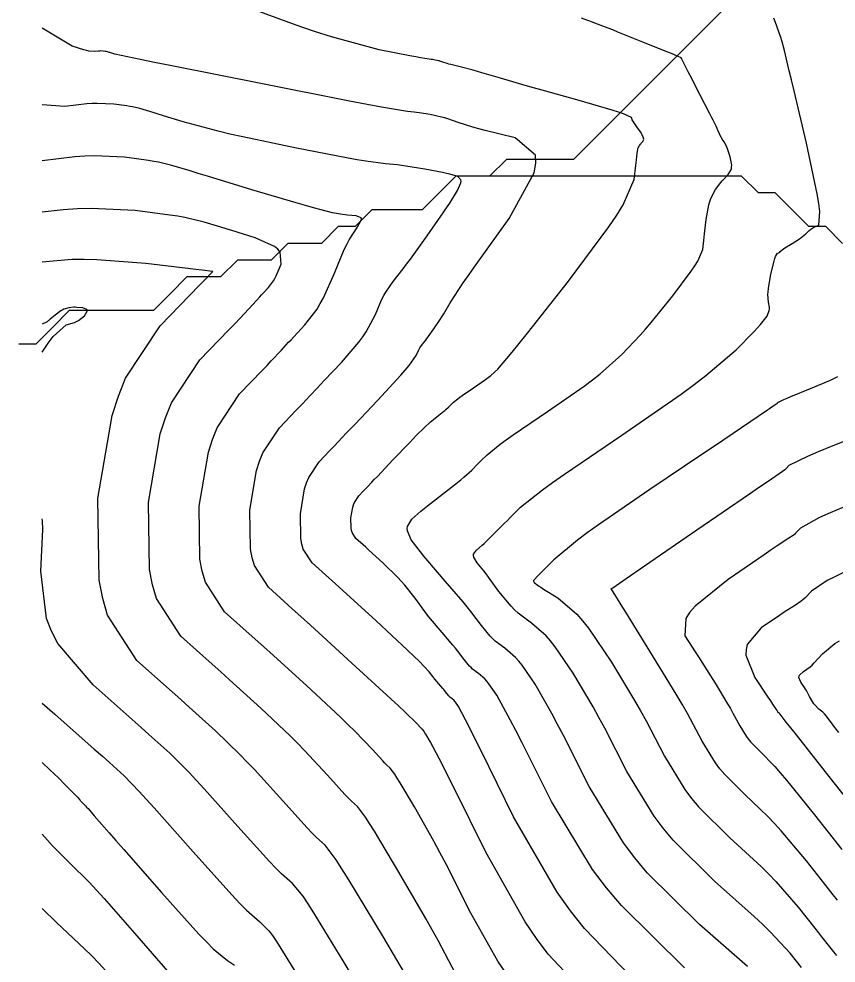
# Model space of a CAD drawing. Header units: metres. Extents: x 837117 to 838479, y 1189012 to 1191015.
# Drawn here: x 837475.1 to 837523.7, y 1190665.1 to 1190721.3 of the extents above; entities that cross this region are included whole.
import ezdxf

# ---------------------------------------------------------------- set-up
doc = ezdxf.new("R2010")
doc.units = ezdxf.units.M
doc.header["$LTSCALE"] = 0.3
for name, color, linetype in [('COTAS 10', 1, 'Continuous'), ('COTAS INT', 252, 'Continuous'), ('DRENAJE', 5, 'Continuous')]:
    doc.layers.add(name, color=color, linetype=linetype)

msp = doc.modelspace()

# ---------------------------------------------------------------- linework, layer by layer
at = {"layer": 'COTAS 10'}
for points in [[(837509.151, 1190662.901), (837506.598, 1190665.631), (837505.915, 1190666.549), (837505.242, 1190667.537), (837502.901, 1190671.689), (837501.011, 1190675.503), (837500.622, 1190676.278), (837500.292, 1190676.931), (837499.586, 1190678.273), (837499.321, 1190678.714), (837499.268, 1190678.799), (837499.224, 1190678.868), (837499.139, 1190678.982), (837499.072, 1190679.039), (837499.04, 1190679.072), (837499.002, 1190679.113), (837498.814, 1190679.322), (837498.08, 1190680.034), (837497.698, 1190680.392), (837497.239, 1190680.819), (837494.933, 1190682.941), (837492.46, 1190685.2), (837491.895, 1190685.713), (837491.381, 1190686.178), (837489.959, 1190687.453), (837489.129, 1190688.739), (837488.989, 1190689.212), (837488.889, 1190689.735), (837488.852, 1190692.043), (837489.256, 1190694.398), (837489.433, 1190694.951), (837489.638, 1190695.46), (837490.616, 1190696.94), (837491.602, 1190697.96), (837491.812, 1190698.18), (837491.995, 1190698.372), (837492.432, 1190698.838), (837492.877, 1190699.319), (837493.065, 1190699.519), (837493.282, 1190699.749), (837494.303, 1190700.825), (837495.346, 1190702.035), (837495.578, 1190702.35), (837495.784, 1190702.656), (837496.323, 1190703.69), (837496.715, 1190704.584), (837496.829, 1190704.802), (837496.946, 1190705.007), (837497.389, 1190705.642), (837497.977, 1190706.393), (837498.185, 1190706.672), (837498.413, 1190706.981), (837499.398, 1190708.352), (837500.355, 1190709.722), (837500.564, 1190710.03), (837500.75, 1190710.307), (837501.219, 1190711.052), (837501.411, 1190711.511), (837501.422, 1190711.609), (837501.415, 1190711.694), (837501.234, 1190711.895), (837500.749, 1190712.033), (837500.549, 1190712.078), (837500.321, 1190712.127), (837499.261, 1190712.328), (837498.146, 1190712.511), (837497.884, 1190712.548), (837497.641, 1190712.579), (837496.93, 1190712.642), (837495.765, 1190712.801), (837495.236, 1190712.891), (837494.617, 1190713.003), (837491.637, 1190713.576), (837488.436, 1190714.246), (837487.678, 1190714.418), (837486.975, 1190714.585), (837484.902, 1190715.141), (837483.464, 1190715.578), (837483.162, 1190715.67), (837482.902, 1190715.749), (837482.308, 1190715.931), (837481.876, 1190716.032), (837481.718, 1190716.06), (837481.543, 1190716.089), (837480.768, 1190716.193), (837479.785, 1190716.236), (837479.478, 1190716.226), (837479.155, 1190716.206), (837477.864, 1190716.055), (837476.514, 1190716.155)], [(837523.8, 1190699.98), (837523.607, 1190699.875), (837523.374, 1190699.76), (837522.19, 1190699.255), (837521.014, 1190698.782), (837520.786, 1190698.687), (837520.599, 1190698.607), (837520.275, 1190698.448), (837520.226, 1190698.396), (837520.213, 1190698.385), (837520.201, 1190698.374), (837520.159, 1190698.345), (837519.905, 1190698.174), (837519.759, 1190698.075), (837519.58, 1190697.952), (837518.662, 1190697.321), (837517.05, 1190696.224), (837516.434, 1190695.808), (837515.745, 1190695.343), (837512.641, 1190693.259), (837509.587, 1190691.157), (837508.928, 1190690.681), (837508.351, 1190690.25), (837506.943, 1190689.078), (837506.227, 1190688.367), (837506.087, 1190688.227), (837505.971, 1190688.112), (837505.76, 1190687.901), (837505.732, 1190687.846), (837505.732, 1190687.828), (837505.735, 1190687.81), (837505.772, 1190687.735), (837506.024, 1190687.545), (837506.161, 1190687.453), (837506.329, 1190687.346), (837507.18, 1190686.817), (837508.305, 1190685.844), (837508.645, 1190685.456), (837508.998, 1190685.016), (837510.375, 1190683.001), (837511.744, 1190680.712), (837512.091, 1190680.1), (837512.425, 1190679.498), (837513.518, 1190677.4), (837514.724, 1190675.417), (837515.129, 1190674.887), (837515.566, 1190674.364), (837517.4, 1190672.547), (837519.264, 1190670.841), (837519.719, 1190670.39), (837520.147, 1190669.947), (837521.475, 1190668.424), (837522.463, 1190667.171), (837522.678, 1190666.898), (837522.867, 1190666.657), (837523.338, 1190666.058), (837523.651, 1190665.654), (837523.74, 1190665.538)], [(837476.514, 1190680.558), (837477.256, 1190679.902), (837479.606, 1190677.824), (837480.09, 1190677.395), (837480.503, 1190677.028), (837481.393, 1190676.231), (837482.277, 1190675.302), (837482.685, 1190674.853), (837483.164, 1190674.321), (837485.485, 1190671.704), (837487.789, 1190669.143), (837488.257, 1190668.646), (837488.651, 1190668.24), (837489.461, 1190667.539), (837489.986, 1190667.018), (837490.2, 1190666.726), (837490.445, 1190666.369), (837491.579, 1190664.543)]]:
    msp.add_lwpolyline(points, dxfattribs=at)
at = {"layer": 'COTAS INT'}
for points in [[(837514.701, 1190664.81), (837510.963, 1190668.514), (837510.073, 1190669.579), (837509.247, 1190670.659), (837506.79, 1190674.701), (837505.047, 1190678.195), (837504.671, 1190678.931), (837504.343, 1190679.567), (837503.542, 1190681.025), (837503.072, 1190681.712), (837502.951, 1190681.862), (837502.835, 1190681.995), (837502.451, 1190682.327), (837502.105, 1190682.586), (837502.013, 1190682.672), (837501.922, 1190682.764), (837501.607, 1190683.149), (837501.22, 1190683.654), (837501.084, 1190683.822), (837500.935, 1190684.003), (837500.293, 1190684.755), (837499.605, 1190685.575), (837499.428, 1190685.797), (837499.257, 1190686.017), (837498.687, 1190686.795), (837498.069, 1190687.583), (837497.868, 1190687.81), (837497.654, 1190688.04), (837496.772, 1190688.902), (837495.939, 1190689.664), (837495.755, 1190689.831), (837495.591, 1190689.98), (837495.168, 1190690.359), (837494.947, 1190690.703), (837494.909, 1190690.83), (837494.882, 1190690.969), (837494.873, 1190691.587), (837494.98, 1190692.216), (837495.028, 1190692.364), (837495.083, 1190692.5), (837495.344, 1190692.896), (837495.608, 1190693.169), (837495.664, 1190693.228), (837495.713, 1190693.279), (837495.83, 1190693.404), (837496.108, 1190693.7), (837496.259, 1190693.859), (837496.442, 1190694.052), (837497.371, 1190695.028), (837498.351, 1190696.052), (837498.567, 1190696.275), (837498.759, 1190696.472), (837499.252, 1190696.964), (837499.587, 1190697.272), (837499.68, 1190697.353), (837499.772, 1190697.432), (837500.107, 1190697.698), (837500.398, 1190697.924), (837500.463, 1190697.977), (837500.521, 1190698.026), (837500.676, 1190698.166), (837500.789, 1190698.281), (837500.975, 1190698.467), (837501.232, 1190698.671), (837501.35, 1190698.756), (837501.488, 1190698.854), (837502.16, 1190699.311), (837502.872, 1190699.81), (837503.037, 1190699.934), (837503.188, 1190700.052), (837503.614, 1190700.425), (837504.463, 1190701.431), (837504.879, 1190701.948), (837505.374, 1190702.568), (837507.818, 1190705.668), (837510.215, 1190708.892), (837510.682, 1190709.59), (837511.062, 1190710.205), (837511.722, 1190711.721), (837511.809, 1190712.546), (837511.828, 1190712.726), (837511.845, 1190712.883), (837511.888, 1190713.273), (837511.928, 1190713.496), (837511.942, 1190713.548), (837511.959, 1190713.596), (837512.033, 1190713.736), (837512.115, 1190713.841), (837512.137, 1190713.866), (837512.158, 1190713.891), (837512.23, 1190713.967), (837512.276, 1190714.05), (837512.281, 1190714.078), (837512.283, 1190714.109), (837512.26, 1190714.238), (837512.172, 1190714.419), (837512.134, 1190714.482), (837512.088, 1190714.551), (837511.873, 1190714.847), (837511.667, 1190715.136), (837511.629, 1190715.2), (837511.598, 1190715.258), (837511.554, 1190715.409), (837511.082, 1190715.628), (837510.783, 1190715.727), (837510.409, 1190715.844), (837508.449, 1190716.408), (837506.248, 1190717.022), (837505.723, 1190717.172), (837505.234, 1190717.312), (837503.772, 1190717.741), (837502.66, 1190718.069), (837502.391, 1190718.145), (837502.139, 1190718.215), (837501.372, 1190718.414), (837500.813, 1190718.553), (837500.693, 1190718.584), (837500.588, 1190718.613), (837500.332, 1190718.694), (837500.168, 1190718.75), (837500.12, 1190718.764), (837500.071, 1190718.776), (837499.886, 1190718.816), (837499.714, 1190718.844), (837499.673, 1190718.85), (837499.636, 1190718.855), (837499.526, 1190718.864), (837499.017, 1190718.954), (837498.727, 1190719.009), (837498.373, 1190719.078), (837496.559, 1190719.435), (837493.712, 1190720.198), (837492.707, 1190720.523), (837491.607, 1190720.898), (837486.853, 1190722.659)], [(837518.45, 1190664.888), (837515.601, 1190667.389), (837512.497, 1190670.464), (837511.759, 1190671.348), (837511.073, 1190672.245), (837509.032, 1190675.601), (837507.506, 1190678.63), (837507.145, 1190679.321), (837506.81, 1190679.949), (837505.819, 1190681.683), (837505.047, 1190682.814), (837504.849, 1190683.06), (837504.658, 1190683.278), (837504.027, 1190683.824), (837503.458, 1190684.248), (837503.307, 1190684.39), (837503.158, 1190684.541), (837502.641, 1190685.174), (837502.005, 1190686.004), (837501.782, 1190686.28), (837501.537, 1190686.577), (837500.481, 1190687.814), (837499.446, 1190689.023), (837499.215, 1190689.303), (837499.008, 1190689.558), (837498.46, 1190690.277), (837498.227, 1190690.808), (837498.218, 1190690.943), (837498.234, 1190691.074), (837498.493, 1190691.506), (837499.028, 1190691.978), (837499.218, 1190692.135), (837499.425, 1190692.303), (837500.325, 1190693.001), (837501.209, 1190693.688), (837501.407, 1190693.849), (837501.584, 1190693.997), (837502.055, 1190694.423), (837502.399, 1190694.772), (837502.497, 1190694.871), (837502.597, 1190694.97), (837502.964, 1190695.337), (837503.745, 1190695.958), (837504.104, 1190696.217), (837504.526, 1190696.515), (837506.567, 1190697.906), (837508.734, 1190699.423), (837509.235, 1190699.8), (837509.693, 1190700.157), (837510.991, 1190701.292), (837512.074, 1190702.443), (837512.397, 1190702.811), (837512.73, 1190703.2), (837514.015, 1190704.783), (837515.109, 1190706.255), (837515.322, 1190706.574), (837515.496, 1190706.854), (837515.797, 1190707.546), (837515.856, 1190708.09), (837515.877, 1190708.276), (837515.899, 1190708.478), (837515.997, 1190709.339), (837516.149, 1190710.198), (837516.207, 1190710.4), (837516.271, 1190710.586), (837516.556, 1190711.125), (837516.872, 1190711.528), (837516.955, 1190711.627), (837517.037, 1190711.721), (837517.315, 1190712.017), (837517.495, 1190712.337), (837517.514, 1190712.445), (837517.52, 1190712.563), (837517.43, 1190713.06), (837517.266, 1190713.534), (837517.225, 1190713.637), (837517.186, 1190713.727), (837517.062, 1190713.951), (837516.953, 1190714.113), (837516.923, 1190714.163), (837516.894, 1190714.217), (837516.79, 1190714.432), (837516.698, 1190714.641), (837516.676, 1190714.691), (837516.656, 1190714.738), (837516.594, 1190714.878), (837516.414, 1190715.239), (837516.318, 1190715.426), (837516.203, 1190715.65), (837515.622, 1190716.771), (837515.038, 1190717.9), (837514.921, 1190718.128), (837514.823, 1190718.32), (837514.629, 1190718.712), (837514.57, 1190718.842), (837514.557, 1190718.869), (837514.545, 1190718.893), (837514.514, 1190718.949), (837514.151, 1190719.113), (837513.93, 1190719.205), (837513.657, 1190719.317), (837512.237, 1190719.891), (837510.752, 1190720.484), (837510.438, 1190720.609), (837510.166, 1190720.716), (837509.536, 1190720.961), (837509.173, 1190721.096), (837509.07, 1190721.134), (837508.966, 1190721.173), (837508.58, 1190721.317)], [(837521.659, 1190664.831), (837520.994, 1190665.676), (837519.831, 1190666.934), (837519.373, 1190667.379), (837518.857, 1190667.865), (837516.5, 1190669.968), (837514.031, 1190672.414), (837513.444, 1190673.117), (837512.898, 1190673.831), (837511.275, 1190676.5), (837509.966, 1190679.064), (837509.618, 1190679.711), (837509.277, 1190680.33), (837508.097, 1190682.342), (837507.022, 1190683.915), (837506.747, 1190684.258), (837506.482, 1190684.561), (837505.604, 1190685.32), (837504.812, 1190685.911), (837504.601, 1190686.108), (837504.394, 1190686.318), (837503.674, 1190687.199), (837503.052, 1190688.054), (837502.906, 1190688.249), (837502.77, 1190688.425), (837502.376, 1190688.912), (837502.176, 1190689.252), (837502.162, 1190689.336), (837502.168, 1190689.415), (837502.34, 1190689.665), (837502.686, 1190689.956), (837502.8, 1190690.061), (837502.923, 1190690.176), (837503.434, 1190690.681), (837504.01, 1190691.264), (837504.174, 1190691.429), (837504.339, 1190691.595), (837504.954, 1190692.208), (837506.258, 1190693.245), (837506.859, 1190693.679), (837507.564, 1190694.176), (837510.974, 1190696.501), (837514.507, 1190698.948), (837515.289, 1190699.522), (837515.986, 1190700.051), (837517.791, 1190701.586), (837518.832, 1190702.649), (837519.046, 1190702.88), (837519.228, 1190703.083), (837519.617, 1190703.587), (837519.741, 1190703.912), (837519.755, 1190704.002), (837519.761, 1190704.092), (837519.71, 1190704.416), (837519.666, 1190704.868), (837519.676, 1190705.038), (837519.696, 1190705.227), (837519.85, 1190706.073), (837520.042, 1190706.858), (837520.086, 1190707.009), (837520.126, 1190707.131), (837520.24, 1190707.334), (837520.317, 1190707.357), (837520.335, 1190707.367), (837520.351, 1190707.377), (837520.397, 1190707.427), (837520.527, 1190707.535), (837520.597, 1190707.583), (837520.681, 1190707.639), (837521.106, 1190707.906), (837521.549, 1190708.188), (837521.645, 1190708.254), (837521.729, 1190708.314), (837521.935, 1190708.486), (837522.058, 1190708.611), (837522.09, 1190708.642), (837522.12, 1190708.671), (837522.22, 1190708.761), (837522.351, 1190708.844), (837522.401, 1190708.869), (837522.457, 1190708.895), (837522.706, 1190708.993), (837522.766, 1190709.804), (837522.702, 1190710.279), (837522.603, 1190710.863), (837521.958, 1190713.878), (837521.227, 1190716.989), (837521.074, 1190717.635), (837520.944, 1190718.186), (837520.654, 1190719.396), (837520.52, 1190719.911), (837520.488, 1190720.023), (837520.458, 1190720.123), (837520.369, 1190720.378), (837520.201, 1190720.829), (837520.122, 1190721.053), (837520.028, 1190721.32)], [(837511.989, 1190663.801), (837508.758, 1190667.146), (837507.935, 1190668.202), (837507.144, 1190669.314), (837504.547, 1190673.801), (837502.587, 1190677.761), (837502.198, 1190678.542), (837501.876, 1190679.185), (837501.264, 1190680.366), (837501.096, 1190680.611), (837501.053, 1190680.665), (837501.012, 1190680.712), (837500.875, 1190680.831), (837500.751, 1190680.923), (837500.718, 1190680.954), (837500.686, 1190680.986), (837500.574, 1190681.124), (837500.436, 1190681.304), (837500.387, 1190681.364), (837500.334, 1190681.429), (837500.104, 1190681.697), (837499.859, 1190681.99), (837499.796, 1190682.069), (837499.735, 1190682.147), (837499.531, 1190682.425), (837498.93, 1190683.055), (837498.618, 1190683.356), (837498.243, 1190683.712), (837496.365, 1190685.452), (837494.389, 1190687.258), (837493.953, 1190687.655), (837493.565, 1190688.007), (837492.563, 1190688.906), (837492.038, 1190689.721), (837491.949, 1190690.021), (837491.886, 1190690.352), (837491.862, 1190691.815), (837492.118, 1190693.307), (837492.23, 1190693.658), (837492.36, 1190693.98), (837492.98, 1190694.918), (837493.605, 1190695.564), (837493.738, 1190695.704), (837493.854, 1190695.825), (837494.131, 1190696.121), (837494.589, 1190696.611), (837494.82, 1190696.855), (837495.096, 1190697.146), (837496.468, 1190698.59), (837497.833, 1190700.062), (837498.105, 1190700.371), (837498.33, 1190700.638), (837498.758, 1190701.246), (837498.89, 1190701.548), (837498.929, 1190701.622), (837498.969, 1190701.691), (837499.118, 1190701.906), (837499.317, 1190702.159), (837499.387, 1190702.253), (837499.464, 1190702.358), (837499.797, 1190702.821), (837500.176, 1190703.382), (837500.283, 1190703.547), (837500.389, 1190703.718), (837500.779, 1190704.372), (837501.555, 1190705.559), (837501.905, 1190706.066), (837502.314, 1190706.65), (837504.279, 1190709.4), (837505.761, 1190712.114), (837505.866, 1190712.675), (837505.839, 1190713.152), (837504.636, 1190714.188), (837502.858, 1190714.631), (837502.468, 1190714.736), (837502.122, 1190714.832), (837501.243, 1190715.114), (837500.629, 1190715.325), (837500.45, 1190715.376), (837500.267, 1190715.424), (837499.574, 1190715.572), (837498.93, 1190715.678), (837498.779, 1190715.699), (837498.638, 1190715.717), (837498.228, 1190715.753), (837496.686, 1190716.017), (837495.833, 1190716.178), (837494.794, 1190716.378), (837489.503, 1190717.416), (837484.22, 1190718.469), (837483.187, 1190718.678), (837482.34, 1190718.85), (837480.834, 1190719.173), (837480.589, 1190719.248), (837480.538, 1190719.263), (837480.494, 1190719.277), (837480.393, 1190719.308), (837480.319, 1190719.325), (837480.292, 1190719.33), (837480.262, 1190719.335), (837480.131, 1190719.352), (837479.963, 1190719.36), (837479.911, 1190719.358), (837479.856, 1190719.355), (837479.637, 1190719.329), (837479.286, 1190719.355), (837479.148, 1190719.384), (837478.993, 1190719.422), (837478.287, 1190719.641), (837476.514, 1190720.71)], [(837504.081, 1190664.518), (837503.617, 1190665.2), (837502.002, 1190668.064), (837500.535, 1190670.97), (837500.165, 1190671.677), (837499.81, 1190672.342), (837498.657, 1190674.392), (837497.795, 1190675.825), (837497.622, 1190676.101), (837497.479, 1190676.324), (837497.203, 1190676.693), (837496.988, 1190676.879), (837496.884, 1190676.987), (837496.759, 1190677.119), (837496.148, 1190677.798), (837495.097, 1190678.891), (837494.696, 1190679.284), (837494.246, 1190679.715), (837492.225, 1190681.599), (837490.059, 1190683.574), (837489.518, 1190684.064), (837489.002, 1190684.528), (837487.354, 1190685.999), (837486.22, 1190687.757), (837486.03, 1190688.403), (837485.892, 1190689.117), (837485.842, 1190692.271), (837486.393, 1190695.489), (837486.635, 1190696.244), (837486.916, 1190696.94), (837488.252, 1190698.962), (837489.598, 1190700.356), (837489.886, 1190700.656), (837490.137, 1190700.918), (837490.733, 1190701.556), (837491.164, 1190702.026), (837491.31, 1190702.183), (837491.469, 1190702.352), (837492.138, 1190703.059), (837492.86, 1190704.007), (837493.051, 1190704.328), (837493.239, 1190704.674), (837493.888, 1190706.133), (837494.474, 1190707.54), (837494.623, 1190707.853), (837494.766, 1190708.133), (837495.234, 1190708.866), (837495.487, 1190709.285), (837495.495, 1190709.367), (837495.475, 1190709.434), (837495.18, 1190709.551), (837494.676, 1190709.591), (837494.526, 1190709.61), (837494.371, 1190709.631), (837493.771, 1190709.736), (837492.651, 1190710.022), (837492.168, 1190710.159), (837491.61, 1190710.32), (837488.97, 1190711.108), (837486.339, 1190711.908), (837485.786, 1190712.076), (837485.309, 1190712.222), (837484.224, 1190712.555), (837483.434, 1190712.739), (837483.144, 1190712.791), (837482.823, 1190712.843), (837481.406, 1190713.034), (837479.607, 1190713.112), (837479.044, 1190713.094), (837478.454, 1190713.058), (837476.514, 1190712.83)], [(837501.102, 1190664.44), (837500.06, 1190666.436), (837499.708, 1190667.076), (837499.328, 1190667.753), (837497.728, 1190670.511), (837496.268, 1190672.936), (837495.977, 1190673.402), (837495.735, 1190673.78), (837495.267, 1190674.405), (837494.904, 1190674.719), (837494.727, 1190674.901), (837494.517, 1190675.125), (837493.482, 1190676.275), (837492.114, 1190677.749), (837491.693, 1190678.176), (837491.254, 1190678.612), (837489.517, 1190680.257), (837487.657, 1190681.949), (837487.141, 1190682.414), (837486.623, 1190682.879), (837484.749, 1190684.546), (837483.311, 1190686.775), (837483.07, 1190687.594), (837482.896, 1190688.5), (837482.832, 1190692.499), (837483.531, 1190696.58), (837483.837, 1190697.538), (837484.193, 1190698.42), (837485.887, 1190700.984), (837487.595, 1190702.751), (837487.96, 1190703.132), (837488.278, 1190703.465), (837489.034, 1190704.273), (837489.451, 1190704.734), (837489.556, 1190704.848), (837489.655, 1190704.955), (837489.972, 1190705.294), (837490.261, 1190705.688), (837490.341, 1190705.83), (837490.422, 1190705.986), (837490.719, 1190706.671), (837490.663, 1190707.386), (837490.522, 1190707.563), (837490.326, 1190707.729), (837489.166, 1190708.252), (837487.78, 1190708.674), (837487.442, 1190708.777), (837487.124, 1190708.874), (837486.139, 1190709.178), (837484.991, 1190709.446), (837484.569, 1190709.522), (837484.103, 1190709.597), (837482.044, 1190709.875), (837479.428, 1190709.989), (837478.611, 1190709.962), (837477.753, 1190709.909), (837476.514, 1190709.764)], [(837498.846, 1190663.164), (837496.799, 1190666.63), (837494.742, 1190670.046), (837494.332, 1190670.704), (837493.99, 1190671.236), (837493.332, 1190672.116), (837492.819, 1190672.56), (837492.57, 1190672.816), (837492.274, 1190673.131), (837490.817, 1190674.751), (837489.131, 1190676.606), (837488.69, 1190677.068), (837488.262, 1190677.509), (837486.809, 1190678.915), (837485.256, 1190680.323), (837484.764, 1190680.765), (837484.244, 1190681.229), (837482.144, 1190683.093), (837480.403, 1190685.793), (837480.11, 1190686.785), (837479.899, 1190687.883), (837479.822, 1190692.728), (837480.668, 1190697.671), (837481.04, 1190698.831), (837481.471, 1190699.9), (837483.523, 1190703.006), (837485.862, 1190705.417), (837486.164, 1190705.728), (837486.648, 1190706.226), (837486.65, 1190706.233), (837486.65, 1190706.235), (837486.648, 1190706.236), (837486.639, 1190706.241), (837486.024, 1190706.316), (837485.641, 1190706.362), (837485.166, 1190706.419), (837482.682, 1190706.715), (837479.757, 1190706.943), (837479.004, 1190706.956), (837478.276, 1190706.948), (837476.514, 1190706.797)], [(837476.514, 1190701.446), (837476.546, 1190701.501), (837476.869, 1190701.982), (837477.159, 1190702.375), (837477.926, 1190703.057), (837478.426, 1190703.205), (837478.548, 1190703.261), (837478.663, 1190703.324), (837479.02, 1190703.606), (837479.194, 1190703.876), (837479.195, 1190703.932), (837479.174, 1190703.979), (837478.929, 1190704.079), (837478.568, 1190704.107), (837478.475, 1190704.109), (837478.385, 1190704.108), (837478.087, 1190704.082), (837477.793, 1190703.989), (837477.706, 1190703.945), (837477.617, 1190703.894), (837477.274, 1190703.643), (837476.983, 1190703.4), (837476.926, 1190703.353), (837476.88, 1190703.315), (837476.799, 1190703.252), (837476.514, 1190703.102)], [(837523.802, 1190668.829), (837523.551, 1190669.148), (837523.267, 1190669.51), (837521.956, 1190671.173), (837520.463, 1190672.96), (837520.064, 1190673.401), (837519.67, 1190673.818), (837518.3, 1190675.126), (837517.1, 1190676.314), (837516.815, 1190676.656), (837516.55, 1190677.003), (837515.761, 1190678.3), (837514.885, 1190679.932), (837514.565, 1190680.49), (837514.211, 1190681.094), (837512.652, 1190683.66), (837511.219, 1190685.967), (837510.944, 1190686.408), (837510.722, 1190686.764), (837510.361, 1190687.333), (837510.35, 1190687.344), (837510.349, 1190687.348), (837510.349, 1190687.351), (837510.357, 1190687.364), (837510.379, 1190687.382), (837510.388, 1190687.389), (837510.398, 1190687.396), (837510.443, 1190687.427), (837511.241, 1190687.976), (837512.324, 1190688.722), (837515.438, 1190690.866), (837518.569, 1190693.018), (837519.178, 1190693.435), (837519.676, 1190693.774), (837520.541, 1190694.356), (837520.686, 1190694.456), (837520.728, 1190694.492), (837520.771, 1190694.532), (837520.937, 1190694.707), (837522.043, 1190695.251), (837522.679, 1190695.523), (837523.459, 1190695.847), (837527.467, 1190697.46)], [(837524.118, 1190692.206), (837523.367, 1190691.881), (837522.747, 1190691.601), (837521.599, 1190690.967), (837521.316, 1190690.667), (837521.242, 1190690.599), (837521.17, 1190690.537), (837520.924, 1190690.367), (837520.229, 1190689.913), (837519.873, 1190689.673), (837519.446, 1190689.384), (837517.316, 1190687.923), (837515.343, 1190686.323), (837515.015, 1190685.945), (837514.782, 1190685.595), (837514.728, 1190684.565), (837515.347, 1190683.617), (837515.538, 1190683.319), (837515.738, 1190683.005), (837516.529, 1190681.742), (837517.27, 1190680.522), (837517.438, 1190680.235), (837517.59, 1190679.971), (837518.004, 1190679.199), (837518.375, 1190678.589), (837518.5, 1190678.425), (837518.634, 1190678.264), (837519.199, 1190677.705), (837520.077, 1190676.794), (837520.409, 1190676.412), (837520.779, 1190675.974), (837522.437, 1190673.921), (837524.07, 1190671.85)], [(837496.135, 1190662.327), (837494.402, 1190665.227), (837492.672, 1190668.074), (837492.319, 1190668.625), (837492.021, 1190669.072), (837491.396, 1190669.828), (837490.735, 1190670.4), (837490.413, 1190670.731), (837490.031, 1190671.137), (837488.151, 1190673.228), (837486.147, 1190675.463), (837485.688, 1190675.961), (837485.269, 1190676.406), (837484.101, 1190677.573), (837482.855, 1190678.697), (837482.387, 1190679.115), (837481.865, 1190679.579), (837479.539, 1190681.64), (837477.436, 1190684.115), (837477.056, 1190684.841), (837476.763, 1190685.585), (837476.436, 1190688.417), (837476.544, 1190690.884), (837476.525, 1190691.398), (837476.514, 1190691.525)], [(837524.167, 1190688.323), (837523.643, 1190688.077), (837523.199, 1190687.852), (837522.261, 1190687.226), (837521.861, 1190686.803), (837521.757, 1190686.707), (837521.654, 1190686.619), (837521.307, 1190686.378), (837520.793, 1190686.061), (837520.587, 1190685.925), (837520.352, 1190685.769), (837519.272, 1190685.034), (837518.445, 1190684.053), (837518.37, 1190683.741), (837518.362, 1190683.412), (837518.889, 1190682.081), (837519.668, 1190680.913), (837519.819, 1190680.686), (837519.943, 1190680.502), (837520.154, 1190680.189), (837520.181, 1190680.151), (837520.188, 1190680.141), (837520.194, 1190680.131), (837520.213, 1190680.094), (837520.231, 1190680.06), (837520.243, 1190680.044), (837520.268, 1190680.021), (837520.292, 1190680.002), (837520.301, 1190679.993), (837520.312, 1190679.978), (837520.741, 1190679.432), (837521.009, 1190679.092), (837521.341, 1190678.67), (837523.079, 1190676.466), (837524.933, 1190674.114)], [(837523.889, 1190678.804), (837523.667, 1190679.091), (837523.484, 1190679.329), (837523.151, 1190679.779), (837523.038, 1190679.924), (837522.993, 1190679.97), (837522.942, 1190680.018), (837522.708, 1190680.209), (837522.456, 1190680.448), (837522.394, 1190680.525), (837522.334, 1190680.607), (837522.147, 1190680.945), (837521.967, 1190681.302), (837521.912, 1190681.396), (837521.856, 1190681.489), (837521.636, 1190681.806), (837521.517, 1190682.089), (837521.525, 1190682.16), (837521.55, 1190682.227), (837521.787, 1190682.443), (837522.175, 1190682.721), (837522.295, 1190682.827), (837522.421, 1190682.947), (837522.923, 1190683.485), (837523.65, 1190684.103), (837523.918, 1190684.272)], [(837476.514, 1190677.026), (837476.967, 1190676.592), (837477.47, 1190676.106), (837477.882, 1190675.705), (837478.612, 1190674.969), (837478.742, 1190674.805), (837478.776, 1190674.767), (837478.808, 1190674.73), (837478.916, 1190674.623), (837479.084, 1190674.449), (837479.154, 1190674.371), (837479.235, 1190674.28), (837479.61, 1190673.845), (837480.491, 1190672.832), (837480.89, 1190672.376), (837481.356, 1190671.845), (837483.601, 1190669.294), (837485.835, 1190666.821), (837486.295, 1190666.339), (837486.686, 1190665.944), (837487.525, 1190665.251), (837487.951, 1190664.964)], [(837476.514, 1190672.762), (837476.823, 1190672.405), (837477.126, 1190672.067), (837478.137, 1190671.061), (837479.325, 1190669.883), (837479.739, 1190669.437), (837480.191, 1190668.94), (837482.134, 1190666.712), (837483.971, 1190664.616)], [(837476.514, 1190668.34), (837477.358, 1190667.5), (837479.03, 1190665.945), (837479.452, 1190665.528), (837479.856, 1190665.116), (837481.168, 1190663.675)]]:
    msp.add_lwpolyline(points, dxfattribs=at)
at = {"layer": 'DRENAJE'}
for points in [[(837519.109, 1190723.908, 0), (837518.109, 1190722.909, 0), (837517.11, 1190721.909, 0), (837516.11, 1190720.909, 0), (837515.11, 1190719.91, 0), (837514.111, 1190718.91, 0), (837513.111, 1190717.91, 0), (837512.111, 1190716.911, 0), (837511.112, 1190715.911, 0), (837510.112, 1190714.911, 0), (837509.112, 1190713.912, 0), (837508.113, 1190712.912, 0), (837507.113, 1190712.912, 0), (837506.113, 1190712.912, 0), (837505.114, 1190712.912, 0), (837504.114, 1190712.912, 0), (837503.114, 1190711.912, 0)], [(837503.114, 1190711.912, 0), (837502.115, 1190711.912, 0), (837501.115, 1190711.912, 0), (837500.115, 1190710.913, 0), (837499.116, 1190709.913, 0), (837498.116, 1190709.913, 0), (837497.116, 1190709.913, 0), (837496.117, 1190709.913, 0), (837495.117, 1190708.913, 0), (837494.117, 1190708.913, 0), (837493.118, 1190707.914, 0), (837492.118, 1190707.914, 0), (837491.118, 1190707.914, 0), (837490.119, 1190706.914, 0), (837489.119, 1190706.914, 0), (837488.119, 1190706.914, 0), (837487.12, 1190705.914, 0), (837486.12, 1190705.914, 0), (837485.12, 1190705.914, 0), (837484.121, 1190704.915, 0), (837483.121, 1190703.915, 0), (837482.121, 1190703.915, 0), (837481.122, 1190703.915, 0), (837480.122, 1190703.915, 0), (837479.122, 1190703.915, 0), (837478.123, 1190703.915, 0), (837477.123, 1190702.915, 0), (837476.123, 1190701.916, 0), (837475.124, 1190701.916, 0)], [(837524.107, 1190707.914, 0), (837523.108, 1190708.913, 0), (837522.108, 1190708.913, 0), (837521.108, 1190709.913, 0), (837520.109, 1190710.913, 0), (837519.109, 1190710.913, 0), (837518.109, 1190711.912, 0), (837517.11, 1190711.912, 0), (837516.11, 1190711.912, 0), (837515.11, 1190711.912, 0), (837514.111, 1190711.912, 0), (837513.111, 1190711.912, 0), (837512.111, 1190711.912, 0), (837511.112, 1190711.912, 0), (837510.112, 1190711.912, 0), (837509.112, 1190711.912, 0), (837508.113, 1190711.912, 0), (837507.113, 1190711.912, 0), (837506.113, 1190711.912, 0), (837505.114, 1190711.912, 0), (837504.114, 1190711.912, 0), (837503.114, 1190711.912, 0)]]:
    msp.add_polyline3d(points, dxfattribs=at)

doc.saveas('drawing.dxf')
